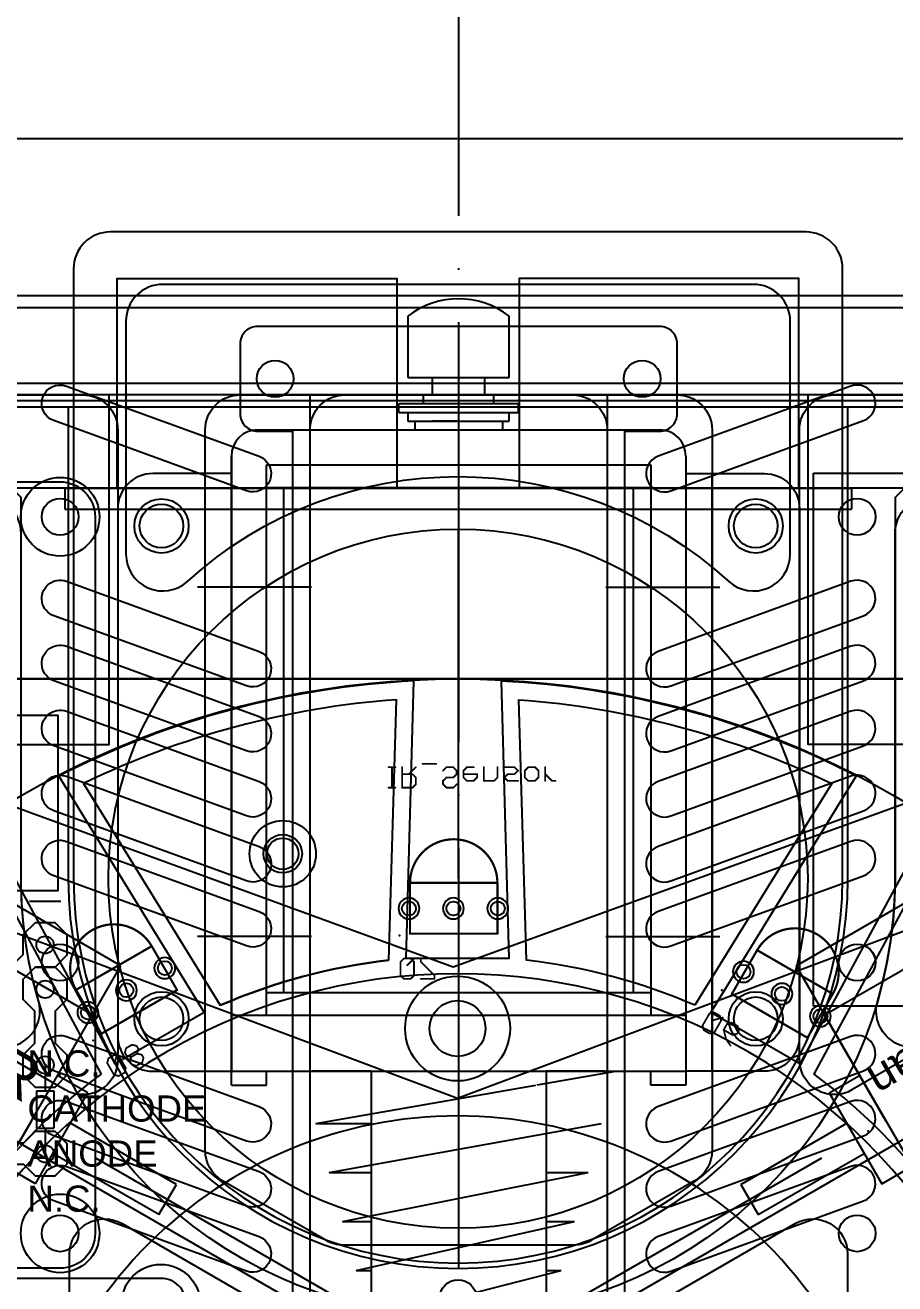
# Model space of a CAD drawing. Header units: inches. Extents: x 0 to 240, y 0 to 240.
# Drawn here: x 95.2 to 145, y 124.8 to 196.8 of the extents above; entities that cross this region are included whole.
import ezdxf

# ---------------------------------------------------------------- set-up
doc = ezdxf.new("R2010")
doc.units = ezdxf.units.IN
doc.header["$MEASUREMENT"] = 0
doc.linetypes.add('ACAD_ISO04W100', pattern=[30, 24, -3, 0, -3])
for name, color, linetype in [('Circuit', 30, 'Continuous'), ('Circuit注釈', 7, 'Continuous'), ('frame1', 7, 'Continuous'), ('frame2', 7, 'Continuous'), ('frame3', 7, 'Continuous'), ('frame4', 7, 'Continuous'), ('IG22', 1, 'Continuous'), ('Kicker_old', 2, 'Continuous'), ('LineSensor', 4, 'Continuous'), ('Parts', 3, 'Continuous'), ('TopMarker', 7, 'Continuous')]:
    doc.layers.add(name, color=color, linetype=linetype)
doc.styles.get("Standard").update_dxf_attribs({"font": 'arial.ttf'})

# ---------------------------------------------------------------- blocks, each defined once
blk = doc.blocks.new('ROUNDP')
blk.add_circle((0, 0), 0.5)

msp = doc.modelspace()

# ---------------------------------------------------------------- linework, layer by layer
at = {"color": 1, "linetype": 'ACAD_ISO04W100'}
for p, q in [((120, 240), (120, 0)), ((120, 120), (16.077, 180)), ((120, 120), (223.923, 180))]:
    msp.add_line(p, q, dxfattribs=at)
for radius in [110, 102]:
    msp.add_circle((120, 120), radius, dxfattribs=at)
at = {"layer": 'Circuit'}
for p, q in [((140.294, 140.673), (140.297, 171.173)), ((140.297, 171.173), (165.697, 171.17)), ((169.908, 159.393), (69.908, 159.393)), ((69.908, 159.393), (169.908, 159.393)), ((69.908, 159.393), (169.908, 159.393)), ((95.445, 146.689), (97.245, 146.689)), ((165.694, 140.67), (140.294, 140.673))]:
    msp.add_line(p, q, dxfattribs=at)
for points in [[(73.203, 170.673), (97.203, 170.673, -0.414214), (99.203, 168.673), (99.203, 127.673, -0.414214), (97.203, 125.673), (73.203, 125.673, -0.414214), (71.203, 127.673), (71.203, 168.673, -0.414214)], [(119.94, 159.393, -1), (119.94, 59.393, -1)], [(94.94, 109.393), (144.94, 109.393, 0.414214), (119.94, 134.393, 0.414214)], [(104.418, 69.549), (104.418, 123.649, 0.414214), (102.968, 125.099), (61.868, 125.099, 0.414214), (60.418, 123.649), (60.418, 69.549, 0.414214), (61.868, 68.099), (102.968, 68.099, 0.414214)]]:
    msp.add_lwpolyline(points, format="xyb", close=True, dxfattribs=at)
at = {"layer": 'Circuit', "const_width": 0.102}
for points in [[(115.991, 154.342), (116.381, 154.342)], [(116.186, 154.342), (116.186, 153.172)], [(117.16, 153.952), (117.55, 154.342)], [(117.94, 154.537), (118.719, 154.537)], [(124.956, 154.342), (124.956, 153.562)], [(115.991, 153.172), (116.381, 153.172)]]:
    msp.add_lwpolyline(points, dxfattribs=at)
at = {"layer": 'Circuit', "const_width": 0.0508}
for points in [[(115.991, 154.316, -1), (115.991, 154.367)], [(116.16, 154.342, -1), (116.211, 154.342)], [(116.381, 154.367, -1), (116.381, 154.316)], [(116.745, 154.342, -1), (116.796, 154.342)], [(117.532, 154.36, -1), (117.568, 154.324)], [(117.94, 154.511, -1), (117.94, 154.562)], [(118.719, 154.562, -1), (118.719, 154.511)], [(119.127, 154.129, -1), (119.091, 154.165)], [(119.304, 154.316, -1), (119.304, 154.367)], [(119.286, 154.36, -1), (119.322, 154.324)], [(119.676, 154.324, -1), (119.712, 154.36)], [(119.694, 154.367, -1), (119.694, 154.316)], [(119.863, 154.147, -1), (119.914, 154.147)], [(119.907, 154.165, -1), (119.871, 154.129)], [(120.253, 154.147, -1), (120.304, 154.147)], [(120.297, 154.129, -1), (120.261, 154.165)], [(120.474, 154.316, -1), (120.474, 154.367)], [(120.456, 154.36, -1), (120.491, 154.324)], [(120.863, 154.367, -1), (120.863, 154.316)], [(121.423, 154.342, -1), (121.473, 154.342)], [(122.202, 154.342, -1), (122.253, 154.342)], [(122.617, 154.316, -1), (122.617, 154.367)], [(123.184, 154.324, -1), (123.22, 154.36)], [(123.202, 154.367, -1), (123.202, 154.316)], [(123.379, 154.165, -1), (123.415, 154.129)], [(123.415, 154.165, -1), (123.379, 154.129)], [(123.761, 154.147, -1), (123.812, 154.147)], [(123.805, 154.129, -1), (123.769, 154.165)], [(123.982, 154.316, -1), (123.982, 154.367)], [(123.964, 154.36, -1), (124, 154.324)], [(124.354, 154.324, -1), (124.389, 154.36)], [(124.372, 154.367, -1), (124.372, 154.316)], [(124.541, 154.147, -1), (124.592, 154.147)], [(124.584, 154.165, -1), (124.548, 154.129)], [(124.931, 154.342, -1), (124.982, 154.342)], [(116.77, 153.927, -1), (116.77, 153.977)], [(117.178, 153.934, -1), (117.142, 153.97)], [(117.337, 153.934, -1), (117.373, 153.97)], [(117.355, 153.977, -1), (117.355, 153.927)], [(117.525, 153.757, -1), (117.575, 153.757)], [(117.568, 153.775, -1), (117.532, 153.739)], [(117.532, 153.385, -1), (117.568, 153.349)], [(119.084, 153.562, -1), (119.135, 153.562)], [(119.127, 153.544, -1), (119.091, 153.58)], [(119.091, 153.349, -1), (119.127, 153.385)], [(119.304, 153.732, -1), (119.304, 153.783)], [(119.286, 153.775, -1), (119.322, 153.739)], [(119.712, 153.739, -1), (119.676, 153.775)], [(119.694, 153.783, -1), (119.694, 153.732)], [(119.914, 153.952, -1), (119.863, 153.952)], [(119.871, 153.97, -1), (119.907, 153.934)], [(119.871, 153.385, -1), (119.907, 153.349)], [(120.279, 153.927, -1), (120.279, 153.977)], [(120.261, 153.739, -1), (120.297, 153.775)], [(120.304, 153.757, -1), (120.253, 153.757)], [(120.474, 153.537, -1), (120.474, 153.588)], [(120.491, 153.58, -1), (120.456, 153.544)], [(120.881, 153.544, -1), (120.845, 153.58)], [(120.863, 153.588, -1), (120.863, 153.537)], [(121.033, 153.952, -1), (121.084, 153.952)], [(121.084, 153.757, -1), (121.033, 153.757)], [(121.04, 153.775, -1), (121.076, 153.739)], [(121.058, 153.977, -1), (121.058, 153.927)], [(121.448, 153.537, -1), (121.448, 153.588)], [(121.473, 153.562, -1), (121.423, 153.562)], [(122.051, 153.544, -1), (122.015, 153.58)], [(122.033, 153.588, -1), (122.033, 153.537)], [(122.253, 153.757, -1), (122.202, 153.757)], [(122.21, 153.775, -1), (122.246, 153.739)], [(122.599, 153.739, -1), (122.635, 153.775)], [(122.635, 153.739, -1), (122.599, 153.775)], [(122.812, 153.927, -1), (122.812, 153.977)], [(122.812, 153.537, -1), (122.812, 153.588)], [(122.794, 153.97, -1), (122.83, 153.934)], [(122.83, 153.58, -1), (122.794, 153.544)], [(123.22, 153.934, -1), (123.184, 153.97)], [(123.202, 153.977, -1), (123.202, 153.927)], [(123.397, 153.588, -1), (123.397, 153.537)], [(123.769, 153.739, -1), (123.805, 153.775)], [(123.812, 153.757, -1), (123.761, 153.757)], [(123.982, 153.537, -1), (123.982, 153.588)], [(124, 153.58, -1), (123.964, 153.544)], [(124.389, 153.544, -1), (124.354, 153.58)], [(124.372, 153.588, -1), (124.372, 153.537)], [(124.592, 153.757, -1), (124.541, 153.757)], [(124.548, 153.775, -1), (124.584, 153.739)], [(124.938, 153.934, -1), (124.974, 153.97)], [(124.982, 153.562, -1), (124.931, 153.562)], [(125.346, 153.537, -1), (125.346, 153.588)], [(125.364, 153.58, -1), (125.328, 153.544)], [(125.541, 153.588, -1), (125.541, 153.537)], [(115.991, 153.147, -1), (115.991, 153.198)], [(116.211, 153.172, -1), (116.16, 153.172)], [(116.381, 153.198, -1), (116.381, 153.147)], [(116.77, 153.147, -1), (116.77, 153.198)], [(116.796, 153.172, -1), (116.745, 153.172)], [(117.373, 153.154, -1), (117.337, 153.19)], [(117.355, 153.198, -1), (117.355, 153.147)], [(117.575, 153.367, -1), (117.525, 153.367)], [(119.135, 153.367, -1), (119.084, 153.367)], [(119.304, 153.147, -1), (119.304, 153.198)], [(119.322, 153.19, -1), (119.286, 153.154)], [(119.712, 153.154, -1), (119.676, 153.19)], [(119.694, 153.198, -1), (119.694, 153.147)]]:
    msp.add_lwpolyline(points, format="xyb", dxfattribs=at)
at = {"layer": 'Circuit'}
for points in [[(116.77, 154.342, 0.102, 0.102, 0), (116.77, 153.172, 0.102, 0.102, 0), (117.355, 153.172, 0.102, 0.102, 0), (117.55, 153.367, 0.102, 0.102, 0), (117.55, 153.757, 0.102, 0.102, 0), (117.355, 153.952, 0.102, 0.102, 0), (116.77, 153.952, 0, 0, 0)], [(119.889, 153.367, 0.102, 0.102, 0), (119.694, 153.172, 0.102, 0.102, 0), (119.304, 153.172, 0.102, 0.102, 0), (119.109, 153.367, 0.102, 0.102, 0), (119.109, 153.562, 0.102, 0.102, 0), (119.304, 153.757, 0.102, 0.102, 0), (119.694, 153.757, 0.102, 0.102, 0), (119.889, 153.952, 0.102, 0.102, 0), (119.889, 154.147, 0.102, 0.102, 0), (119.694, 154.342, 0.102, 0.102, 0), (119.304, 154.342, 0.102, 0.102, 0), (119.109, 154.147, 0, 0, 0)], [(120.863, 154.342, 0.102, 0.102, 0), (120.474, 154.342, 0.102, 0.102, 0), (120.279, 154.147, 0.102, 0.102, 0), (120.279, 153.757, 0.102, 0.102, 0), (120.474, 153.562, 0.102, 0.102, 0), (120.863, 153.562, 0.102, 0.102, 0), (121.058, 153.757, 0.102, 0.102, 0), (121.058, 153.952, 0.102, 0.102, 0), (120.279, 153.952, 0, 0, 0)], [(121.448, 154.342, 0.102, 0.102, 0), (121.448, 153.562, 0.102, 0.102, 0), (122.033, 153.562, 0.102, 0.102, 0), (122.228, 153.757, 0.102, 0.102, 0), (122.228, 154.342, 0, 0, 0)], [(122.617, 154.342, 0.102, 0.102, 0), (123.202, 154.342, 0.102, 0.102, 0), (123.397, 154.147, 0.102, 0.102, 0), (123.202, 153.952, 0.102, 0.102, 0), (122.812, 153.952, 0.102, 0.102, 0), (122.617, 153.757, 0.102, 0.102, 0), (122.812, 153.562, 0.102, 0.102, 0), (123.397, 153.562, 0, 0, 0)], [(124.956, 153.952, 0.102, 0.102, 0), (125.346, 153.562, 0.102, 0.102, 0), (125.541, 153.562, 0, 0, 0)]]:
    msp.add_lwpolyline(points, format="xyseb", dxfattribs=at)
at = {"layer": 'Circuit', "const_width": 0.102}
msp.add_lwpolyline([(124.372, 154.342), (124.566, 154.147), (124.566, 153.757), (124.372, 153.562), (123.982, 153.562), (123.787, 153.757), (123.787, 154.147), (123.982, 154.342)], close=True, dxfattribs=at)
at = {"layer": 'Circuit'}
msp.add_lwpolyline([(95.773, 142.907), (96.913, 142.907), (97.613, 143.607), (97.613, 144.747), (96.913, 145.447), (95.773, 145.447), (95.073, 144.747), (95.073, 143.607), (92.243, 140.777), (92.243, 138.545), (91.573, 137.875), (91.573, 136.735), (92.273, 136.035), (91.573, 135.335), (91.573, 134.195), (92.273, 133.495)], dxfattribs=at)
for points in [[(96.943, 138.545), (96.943, 140.397), (97.613, 141.067), (97.613, 142.207), (96.913, 142.907), (95.773, 142.907), (95.073, 142.207), (95.073, 141.067), (95.743, 140.397), (95.743, 138.545), (95.073, 137.875), (95.073, 136.735), (95.773, 136.035), (96.913, 136.035), (97.613, 136.735), (97.613, 137.875)], [(94.083, 131.625), (95.103, 131.625), (95.773, 130.955), (96.913, 130.955), (97.613, 131.655), (97.613, 132.795), (96.913, 133.495), (95.773, 133.495), (95.103, 132.825), (94.083, 132.825), (93.413, 133.495), (92.273, 133.495), (91.573, 132.795), (91.573, 131.655), (92.273, 130.955), (93.413, 130.955)]]:
    msp.add_lwpolyline(points, close=True, dxfattribs=at)
for centre, radius in [((97.203, 168.673), 2.25), ((97.203, 168.673), 1.05), ((142.797, 168.673), 1.05), ((109.94, 149.393), 1.1), ((96.343, 144.177), 0.5), ((96.343, 144.177), 0.5), ((142.794, 143.173), 1.05), ((96.343, 141.637), 0.5), ((96.343, 141.637), 0.5), ((119.94, 139.393), 1.6), ((96.343, 137.305), 0.5), ((96.343, 137.305), 0.5), ((96.343, 132.225), 0.5), ((96.343, 132.225), 0.5), ((97.203, 127.673), 2.25), ((97.203, 127.673), 1.05), ((102.968, 123.649), 2.25)]:
    msp.add_circle(centre, radius, dxfattribs=at)
at = {"layer": 'Circuit', "linetype": 'Continuous'}
for centre, radius in [((109.94, 149.393), 1.1), ((119.94, 139.393), 1.6)]:
    msp.add_circle(centre, radius, dxfattribs=at)
at = {"layer": 'frame1'}
for points in [[(192.816, 195.649, -2.480883), (47.184, 195.649), (68.223, 195.649), (68.923, 194.949), (68.923, 186.349), (69.549, 185.336), (78.297, 180.962), (79.623, 180.649), (160.377, 180.649), (161.703, 180.962), (170.451, 185.336), (171.077, 186.349), (171.077, 194.949), (171.777, 195.649)], [(97.559, 176.146), (108.585, 172.133, -1), (107.866, 170.16), (96.841, 174.173, -1)], [(142.441, 176.146), (131.415, 172.133, 1), (132.134, 170.16), (143.159, 174.173, 1)], [(97.559, 164.984), (108.585, 160.971, -1), (107.866, 158.998), (96.841, 163.011, -1)], [(142.441, 164.984), (131.415, 160.971, 1), (132.134, 158.998), (143.159, 163.011, 1)], [(97.559, 161.264), (108.585, 157.251, -1), (107.866, 155.278), (96.841, 159.291, -1)], [(142.441, 161.264), (131.415, 157.251, 1), (132.134, 155.278), (143.159, 159.291, 1)], [(97.559, 157.543), (108.585, 153.53, -1), (107.866, 151.557), (96.841, 155.57, -1)], [(142.441, 157.543), (131.415, 153.53, 1), (132.134, 151.557), (143.159, 155.57, 1)], [(97.559, 153.823), (108.585, 149.81, -1), (107.866, 147.836), (96.841, 151.849, -1)], [(142.441, 153.823), (131.415, 149.81, 1), (132.134, 147.836), (143.159, 151.849, 1)], [(97.559, 150.102), (108.585, 146.089, -1), (107.866, 144.116), (96.841, 148.129, -1)], [(142.441, 150.102), (131.415, 146.089, 1), (132.134, 144.116), (143.159, 148.129, 1)], [(97.559, 138.94), (108.585, 134.927, -1), (107.866, 132.954), (96.841, 136.967, -1)], [(142.441, 138.94), (131.415, 134.927, 1), (132.134, 132.954), (143.159, 136.967, 1)], [(97.559, 135.22), (108.585, 131.207, -1), (107.866, 129.234), (96.841, 133.246, -1)], [(142.441, 135.22), (131.415, 131.207, 1), (132.134, 129.234), (143.159, 133.246, 1)], [(97.559, 131.499), (108.585, 127.486, -1), (107.866, 125.513), (96.841, 129.526, -1)], [(142.441, 131.499), (131.415, 127.486, 1), (132.134, 125.513), (143.159, 129.526, 1)]]:
    msp.add_lwpolyline(points, format="xyb", close=True, dxfattribs=at)
at = {"layer": 'frame1', "linetype": 'Continuous'}
msp.add_lwpolyline([(126.5, 115.649), (113.5, 115.649, -0.414214), (111.5, 117.649), (111.5, 173.649, -0.414214), (113.5, 175.649), (126.5, 175.649, -0.414214), (128.5, 173.649), (128.5, 117.649, -0.414214)], format="xyb", close=True, dxfattribs=at)
for centre in [(109.5, 176.569), (130.5, 176.569)]:
    msp.add_circle(centre, 1.05, dxfattribs=at)
at = {"layer": 'frame1'}
for centre, radius in [((97.203, 168.673), 1.05), ((103, 168.149), 1.55), ((137, 168.149), 1.55), ((142.797, 168.673), 1.05), ((97.2, 143.173), 1.05), ((142.8, 143.173), 1.05), ((103, 139.949), 1.55), ((137, 139.949), 1.55), ((97.203, 127.673), 1.05), ((142.797, 127.673), 1.05)]:
    msp.add_circle(centre, radius, dxfattribs=at)
at = {"layer": 'frame2'}
for points in [[(192.816, 195.649, -2.480883), (47.184, 195.649), (68.223, 195.649), (68.923, 194.949), (68.923, 186.349), (69.549, 185.336), (78.297, 180.962), (79.623, 180.649), (160.377, 180.649), (161.703, 180.962), (170.451, 185.336), (171.077, 186.349), (171.077, 194.949), (171.777, 195.649)], [(86.323, 175.649), (98.5, 175.649, -0.414214), (100.5, 173.649), (100.5, 137.609, -0.57735), (97.5, 135.877), (56.929, 159.301, -0.414214), (56.197, 162.033), (63.481, 174.649, -0.267949), (65.213, 175.649), (70.17, 175.649)], [(112.401, 127.274), (106.5, 130.681, -0.267949), (105.5, 132.413), (105.5, 173.649, -0.414214), (107.5, 175.649), (132.5, 175.649, -0.414214), (134.5, 173.649), (134.5, 132.413, -0.267949), (133.5, 130.681), (127.599, 127.274, -0.131652), (126.599, 127.006), (113.401, 127.006, -0.131652)], [(141.5, 175.649), (174.787, 175.649, -0.267949), (176.519, 174.649), (183.803, 162.033, -0.414214), (183.071, 159.301), (142.5, 135.877, -0.57735), (139.5, 137.609), (139.5, 173.649, -0.414214)]]:
    msp.add_lwpolyline(points, format="xyb", close=True, dxfattribs=at)
for points in [[(97.747, 126.497, -0.57735), (100.747, 128.229), (109.901, 122.944, -0.131652), (110.633, 122.212), (117.232, 110.782, -0.131652), (117.5, 109.782), (117.5, 45.729, -0.414214), (115.5, 43.729), (99.747, 43.729, -0.414214), (97.747, 45.729), (97.747, 126.497)], [(142.253, 45.729, -0.414214), (140.253, 43.729), (124.5, 43.729, -0.414214), (122.5, 45.729), (122.5, 109.782, -0.131652), (122.768, 110.782), (129.367, 122.212, -0.131652), (130.099, 122.944), (139.253, 128.229, -0.57735), (142.253, 126.497), (142.253, 45.729)]]:
    msp.add_lwpolyline(points, format="xyb", dxfattribs=at)
for centre in [(103, 168.149), (137, 168.149), (103, 139.949), (137, 139.949)]:
    msp.add_circle(centre, 1.55, dxfattribs=at)
at = {"layer": 'frame3'}
msp.add_lwpolyline([(159.296, 176.313), (160.522, 175.852), (165.749, 171.274), (166.975, 170.813), (169.638, 170.813), (170.847, 171.294), (175.641, 175.832), (176.149, 177.013), (176.149, 180.613), (175.449, 181.313), (64.541, 181.313), (63.841, 180.613), (63.841, 177.013), (64.35, 175.832), (69.144, 171.294), (70.352, 170.813), (73.015, 170.813), (74.242, 171.274), (79.468, 175.852), (80.695, 176.313)], close=True, dxfattribs=at)
at = {"layer": 'frame4'}
for points in [[(49.628, 190.313), (190.311, 190.313, -2.397779)], [(94.97, 147.969), (94.97, 167.725, 0.414214), (92.87, 169.825), (78.008, 169.825, 0.414214), (75.908, 167.725), (75.908, 149.61, 0.267949), (76.958, 147.791), (92.896, 138.59, 0.675783), (95.962, 140.994, -0.070807)], [(164.031, 167.725), (164.031, 149.61, -0.267949), (162.981, 147.791), (147.044, 138.59, -0.675783), (143.977, 140.994, 0.070807), (144.97, 147.969), (144.97, 167.725, -0.414214), (147.07, 169.825), (161.931, 169.825, -0.414214)], [(78.345, 115.077), (109.416, 120.13, 0.705181), (110.129, 124.021), (79.058, 141.96, 0.57735), (75.908, 140.141), (75.908, 117.15, 0.462261)], [(161.594, 115.077), (130.523, 120.13, -0.705181), (129.81, 124.021), (160.881, 141.96, -0.57735), (164.031, 140.141), (164.031, 117.15, -0.462261)]]:
    msp.add_lwpolyline(points, format="xyb", close=True, dxfattribs=at)
msp.add_circle((119.97, 123.969), 1.05, dxfattribs=at)
at = {"layer": 'IG22'}
for p, q in [((100.685, 142.987), (72.972, 158.987)), ((139.315, 142.987), (167.028, 158.987)), ((99.06, 140.173), (71.347, 156.173)), ((140.94, 140.173), (168.653, 156.173)), ((90.435, 125.234), (100.685, 142.987)), ((139.315, 142.987), (149.565, 125.234)), ((144.44, 134.111), (140.94, 140.173)), ((98.792, 135.709), (97.06, 136.709)), ((141.208, 135.709), (142.94, 136.709)), ((95.792, 130.513), (98.792, 135.709)), ((141.208, 135.709), (144.208, 130.513)), ((95.56, 134.111), (92.06, 128.048)), ((103.854, 130.477), (97.792, 133.977)), ((136.146, 130.477), (142.208, 133.977)), ((102.854, 128.745), (96.792, 132.245)), ((137.146, 128.745), (143.208, 132.245)), ((95.792, 130.513), (94.06, 131.513)), ((144.208, 130.513), (145.94, 131.513)), ((102.854, 128.745), (103.854, 130.477)), ((136.146, 130.477), (137.146, 128.745))]:
    msp.add_line(p, q, dxfattribs=at)
at = {"layer": 'Kicker_old', "ltscale": 0.5}
for p, q in [((117.1, 180.149), (117.1, 176.649)), ((122.9, 176.649), (122.9, 180.149)), ((117.1, 176.649), (122.9, 176.649)), ((118.5, 175.649), (118.5, 176.649)), ((121.5, 175.649), (121.5, 176.649)), ((116.587, 175.149), (123.412, 175.149)), ((116.587, 174.649), (116.587, 175.149)), ((116.587, 175.149), (123.412, 175.149)), ((118, 175.149), (118, 175.649)), ((118, 175.649), (122, 175.649)), ((122, 175.649), (122, 175.149)), ((123.412, 175.149), (123.412, 174.649)), ((116.587, 174.649), (123.412, 174.649)), ((117.1, 174.649), (117.1, 174.149)), ((122.9, 174.149), (122.9, 174.649)), ((108.5, 173.649), (115.806, 173.649)), ((115.806, 173.649), (131.5, 173.649)), ((117.1, 174.149), (122.9, 174.149)), ((107, 136.149), (107, 172.149)), ((133, 172.149), (133, 136.149)), ((109, 140.149), (109, 171.649)), ((109, 171.649), (117.545, 171.649)), ((117.545, 171.649), (131, 171.649)), ((131, 171.649), (131, 140.149)), ((109, 170.349), (131, 170.349)), ((110, 141.449), (110, 170.349)), ((130, 141.449), (130, 170.349)), ((111.58, 164.649), (105.064, 164.649)), ((128.42, 164.649), (134.936, 164.649)), ((111.58, 144.649), (105.064, 144.649)), ((128.42, 144.649), (134.936, 144.649)), ((109, 141.449), (131, 141.449)), ((107, 140.149), (133, 140.149)), ((107, 136.949), (133, 136.949)), ((109, 136.149), (109, 136.949)), ((115, 136.949), (111.624, 136.949)), ((115, 136.949), (115, 122.749)), ((128.376, 136.949), (125, 136.949)), ((125, 136.949), (125, 132.749)), ((125, 136.949), (125, 122.749)), ((131, 136.149), (131, 136.949)), ((107, 136.149), (109, 136.149)), ((133, 136.149), (131, 136.149)), ((131, 136.149), (131, 136.149)), ((111.824, 133.949), (115, 133.949)), ((111.824, 133.949), (115, 133.949)), ((112.593, 131.149), (115, 131.149)), ((125, 131.149), (127.407, 131.149)), ((113.362, 128.349), (115, 128.349)), ((125, 128.349), (126.638, 128.349)), ((114.131, 125.549), (115, 125.549)), ((125, 125.549), (125.869, 125.549)), ((125, 125.549), (125.869, 125.549))]:
    msp.add_line(p, q, dxfattribs=at)
at = {"layer": 'Kicker_old'}
for p, q in [((108.5, 173.649), (131.5, 173.649)), ((117.486, 174.149), (118.5, 174.149)), ((117.486, 174.149), (117.486, 173.649)), ((120, 174.149), (118.5, 174.149)), ((120, 174.149), (122.514, 174.149)), ((122.514, 174.149), (122.514, 174.149)), ((122.514, 174.149), (122.514, 173.649)), ((124.5, 136.163), (129, 136.949)), ((111.824, 133.949), (124.42, 136.149)), ((112.593, 131.149), (128.176, 133.949)), ((113.362, 128.349), (127.407, 131.149)), ((114.131, 125.549), (126.638, 128.349)), ((114.9, 122.749), (125.869, 125.549))]:
    msp.add_line(p, q, dxfattribs=at)
at = {"layer": 'Kicker_old', "ltscale": 0.5}
for centre, radius, start, end in [((120, 176.444), 4.705, 51.94879, 128.05121), ((108.5, 172.149), 1.5, 90, 180), ((131.5, 172.149), 1.5, 0, 90)]:
    msp.add_arc(centre, radius, start, end, dxfattribs=at)
at = {"layer": 'LineSensor'}
msp.add_lwpolyline([(110.5, 121.569), (108.5, 121.569, 0.414214), (107.5, 120.569), (107.5, 116.569, 0.414214), (109.5, 114.569), (130.5, 114.569, 0.414214), (132.5, 116.569), (132.5, 120.569, 0.414214), (131.5, 121.569), (129.5, 121.569), (129.5, 173.569), (131.5, 173.569, 0.414214), (132.5, 174.569), (132.5, 178.569, 0.414214), (131.5, 179.569), (108.5, 179.569, 0.414214), (107.5, 178.569), (107.5, 174.569, 0.414214), (108.5, 173.569), (110.5, 173.569)], format="xyb", close=True, dxfattribs=at)
at = {"layer": 'LineSensor', "linetype": 'Continuous'}
msp.add_lwpolyline([(128.5, 115.649), (111.5, 115.649), (111.5, 175.649), (128.5, 175.649)], close=True, dxfattribs=at)
for centre in [(109.5, 176.569), (130.5, 176.569)]:
    msp.add_circle(centre, 1.05, dxfattribs=at)
at = {"layer": 'Parts'}
for p, q in [((150.92, 175.313), (89.42, 175.313)), ((107, 172.149), (107, 136.949)), ((105.5, 136.949), (105.5, 171.149)), ((134.5, 136.949), (134.5, 171.149)), ((150.92, 170.313), (89.42, 170.313)), ((97.47, 170.313), (142.47, 170.313)), ((97.47, 170.313), (97.47, 169.113)), ((142.47, 170.313), (142.47, 169.113)), ((97.47, 169.113), (142.47, 169.113)), ((96.343, 137.305), (96.343, 135.835)), ((95.843, 135.835), (96.843, 135.835)), ((95.843, 135.835), (95.843, 133.695)), ((96.843, 135.835), (96.843, 133.695)), ((95.843, 133.695), (96.843, 133.695)), ((96.343, 133.695), (96.343, 132.225))]:
    msp.add_line(p, q, dxfattribs=at)
for points in [[(100.47, 170.313), (100.47, 182.313), (108.47, 182.313), (116.47, 182.313), (116.47, 170.313)], [(139.47, 170.313), (139.47, 182.313), (131.47, 182.313), (123.47, 182.313), (123.47, 170.313)], [(94, 175.649), (94, 155.649), (100, 155.649), (100, 175.649)], [(146, 175.649), (146, 155.649), (140, 155.649), (140, 175.649)]]:
    msp.add_lwpolyline(points, dxfattribs=at)
for points in [[(93, 180.649), (147, 180.649), (147, 175.649), (93, 175.649)], [(76.483, 147.297), (97.083, 147.297), (97.083, 157.297), (76.483, 157.297)]]:
    msp.add_lwpolyline(points, close=True, dxfattribs=at)
for points in [[(107, 171.149), (105.5, 171.149), (102.5, 171.149, 0.414214), (100.5, 169.149), (100.5, 138.949, 0.414214), (102.5, 136.949), (105.5, 136.949), (107, 136.949)], [(133, 171.149), (134.5, 171.149), (137.5, 171.149, -0.414214), (139.5, 169.149), (139.5, 138.949, -0.414214), (137.5, 136.949), (134.5, 136.949), (133, 136.949)]]:
    msp.add_lwpolyline(points, format="xyb", dxfattribs=at)
at = {"layer": 'Parts', "linetype": 'Continuous'}
msp.add_lwpolyline([(168.136, 59.293), (165.217, 59.293, -0.468234), (163.25, 61.652, 0.153908), (163.1, 62.846), (147.487, 96.893), (92.477, 96.893), (76.562, 62.318), (76.562, 61.293, -0.414214), (74.562, 59.293), (71.574, 59.293, -0.414214), (69.574, 61.293), (69.574, 63.155), (86.34, 99.578), (86.34, 147.874), (72.545, 152.884), (71.808, 152.884, -0.414214), (69.808, 154.884), (69.808, 157.933, -0.414214), (71.808, 159.933), (73.073, 159.933), (119.695, 142.926), (166.158, 159.744)], format="xyb", dxfattribs=at)
at = {"layer": 'Parts', "color": 60}
msp.add_lwpolyline([(169.893, 111.83, 0.10631), (164.439, 132.135), (150.918, 123.821), (147.978, 128.913), (161.951, 136.472, 0.10631), (147.075, 151.329), (139.523, 137.368), (134.431, 140.308), (142.752, 153.841, 0.10631), (122.44, 159.269), (122.88, 143.403), (117, 143.403), (117.44, 159.283, 0.10631), (97.136, 153.829), (105.45, 140.308), (100.357, 137.368), (92.798, 151.341, 0.10631), (77.941, 136.465), (91.902, 128.913), (88.962, 123.821), (75.429, 132.142, 0.10631), (70.001, 111.83)], format="xyb", dxfattribs=at)
for points in [[(116, 143.302), (116.44, 158.205, 0.095443), (98.534, 153.407), (106.366, 140.721, -0.0733)], [(133.514, 140.721, 0.0733), (123.88, 143.302), (123.44, 158.205, -0.095443), (141.346, 153.407)], [(99.542, 136.781, 0.0733), (92.489, 129.728), (79.363, 136.799, -0.095443), (92.472, 149.907)], [(147.391, 129.728, 0.0733), (140.338, 136.781), (147.409, 149.907, -0.095443), (160.517, 136.799)], [(150.22, 95.716, 0.270337), (152.919, 105.505, 1.12268), (86.961, 105.505, 0.270337), (89.66, 95.716, 0.646816)]]:
    msp.add_lwpolyline(points, format="xyb", close=True, dxfattribs=at)
at = {"layer": 'Parts'}
for points, const_width in [([(117.22, 147.723, -1), (122.22, 147.723)], 0.127), ([(117.22, 147.691, -1), (117.22, 147.754)], 0.0635), ([(117.188, 147.723, -1), (117.252, 147.723)], 0.0635), ([(117.252, 147.723, -1), (117.188, 147.723)], 0.0635), ([(122.188, 147.723, -1), (122.252, 147.723)], 0.0635), ([(122.252, 147.723, -1), (122.188, 147.723)], 0.0635), ([(122.22, 147.754, -1), (122.22, 147.691)], 0.0635), ([(98.113, 141.605, -1), (102.443, 144.105)], 0.127), ([(117.22, 144.791, -1), (117.22, 144.854)], 0.0635), ([(117.252, 144.823, -1), (117.188, 144.823)], 0.0635), ([(122.252, 144.823, -1), (122.188, 144.823)], 0.0635), ([(122.22, 144.854, -1), (122.22, 144.791)], 0.0635), ([(137.078, 143.876, -1), (141.408, 141.376)], 0.127), ([(102.415, 144.09, -1), (102.47, 144.121)], 0.0635), ([(102.47, 144.121, -1), (102.415, 144.09)], 0.0635), ([(102.427, 144.133, -1), (102.459, 144.078)], 0.0635), ([(116.866, 143.376, -1), (116.866, 143.427)], 0.0508), ([(116.848, 143.42, -1), (116.884, 143.384)], 0.0508), ([(117.238, 143.384, -1), (117.274, 143.42)], 0.0508), ([(117.256, 143.427, -1), (117.256, 143.376)], 0.0508), ([(117.432, 143.42, -1), (117.468, 143.384)], 0.0508), ([(117.815, 143.402, -1), (117.866, 143.402)], 0.0508), ([(137.062, 143.849, -1), (137.094, 143.904)], 0.0635), ([(137.106, 143.86, -1), (137.051, 143.892)], 0.0635), ([(137.051, 143.892, -1), (137.106, 143.86)], 0.0635), ([(116.645, 143.207, -1), (116.696, 143.207)], 0.0508), ([(116.689, 143.189, -1), (116.653, 143.225)], 0.0508), ([(117.079, 142.994, -1), (117.043, 143.03)], 0.0508), ([(117.425, 143.207, -1), (117.476, 143.207)], 0.0508), ([(117.468, 143.225, -1), (117.432, 143.189)], 0.0508), ([(117.822, 143.189, -1), (117.858, 143.225)], 0.0508), ([(117.866, 143.207, -1), (117.815, 143.207)], 0.0508), ([(116.653, 142.409, -1), (116.689, 142.445)], 0.0508), ([(116.696, 142.427, -1), (116.645, 142.427)], 0.0508), ([(116.866, 142.207, -1), (116.866, 142.258)], 0.0508), ([(116.884, 142.25, -1), (116.848, 142.214)], 0.0508), ([(117.274, 142.214, -1), (117.238, 142.25)], 0.0508), ([(117.256, 142.258, -1), (117.256, 142.207)], 0.0508), ([(117.476, 142.427, -1), (117.425, 142.427)], 0.0508), ([(117.432, 142.445, -1), (117.468, 142.409)], 0.0508), ([(117.84, 142.207, -1), (117.84, 142.258)], 0.0508), ([(118.594, 142.427, -1), (118.645, 142.427)], 0.0508), ([(118.645, 142.232, -1), (118.594, 142.232)], 0.0508), ([(118.638, 142.445, -1), (118.602, 142.409)], 0.0508), ([(118.62, 142.258, -1), (118.62, 142.207)], 0.0508), ([(98.085, 141.59, -1), (98.14, 141.621)], 0.0635), ([(98.129, 141.578, -1), (98.097, 141.633)], 0.0635), ([(98.14, 141.621, -1), (98.085, 141.59)], 0.0635), ([(103.92, 141.61, -1), (103.865, 141.578)], 0.0635), ([(103.877, 141.622, -1), (103.909, 141.567)], 0.0635), ([(135.612, 141.337, -1), (135.644, 141.392)], 0.0635), ([(135.656, 141.349, -1), (135.601, 141.381)], 0.0635), ([(141.436, 141.36, -1), (141.381, 141.392)], 0.0635), ([(141.381, 141.392, -1), (141.436, 141.36)], 0.0635), ([(141.424, 141.404, -1), (141.393, 141.349)], 0.0635), ([(134.351, 140.216, -1), (134.338, 140.265)], 0.0508), ([(134.323, 140.253, -1), (134.367, 140.227)], 0.0508), ([(134.592, 139.852, -1), (134.578, 139.901)], 0.0508), ([(134.598, 140.289, -1), (134.624, 140.333)], 0.0508), ([(134.605, 140.336, -1), (134.618, 140.287)], 0.0508), ([(134.924, 140.11, -1), (134.973, 140.123)], 0.0508), ([(134.961, 140.139, -1), (134.936, 140.095)], 0.0508), ([(135.045, 139.857, -1), (134.995, 139.844)], 0.0508), ([(134.998, 139.863, -1), (135.042, 139.838)], 0.0508), ([(135.111, 140.044, -1), (135.124, 139.995)], 0.0508), ([(135.611, 139.705, -1), (135.637, 139.749)], 0.0508), ([(135.617, 139.751, -1), (135.63, 139.702)], 0.0508), ([(99.579, 139.067, -1), (99.547, 139.122)], 0.0635), ([(99.59, 139.11, -1), (99.535, 139.078)], 0.0635), ([(133.931, 139.558, -1), (133.98, 139.572)], 0.0508), ([(133.977, 139.552, -1), (133.933, 139.578)], 0.0508), ([(134.014, 139.277, -1), (134.039, 139.321)], 0.0508), ([(134.051, 139.305, -1), (134.002, 139.292)], 0.0508), ([(134.371, 139.079, -1), (134.357, 139.128)], 0.0508), ([(134.377, 139.126, -1), (134.351, 139.082)], 0.0508), ([(134.652, 139.162, -1), (134.608, 139.188)], 0.0508), ([(134.624, 139.2, -1), (134.637, 139.151)], 0.0508), ([(135.138, 139.311, -1), (135.187, 139.324)], 0.0508), ([(135.15, 139.296, -1), (135.175, 139.34)], 0.0508), ([(135.185, 139.305, -1), (135.141, 139.331)], 0.0508), ([(135.364, 139.631, -1), (135.351, 139.68)], 0.0508), ([(135.336, 139.668, -1), (135.38, 139.643)], 0.0508), ([(135.676, 139.001, -1), (135.662, 139.05)], 0.0508), ([(135.682, 139.048, -1), (135.656, 139.004)], 0.0508), ([(135.957, 139.084, -1), (135.913, 139.11)], 0.0508), ([(135.929, 139.121, -1), (135.942, 139.072)], 0.0508), ([(135.937, 139.525, -1), (135.986, 139.538)], 0.0508), ([(135.974, 139.554, -1), (135.949, 139.51)], 0.0508), ([(136.057, 139.272, -1), (136.008, 139.259)], 0.0508), ([(136.011, 139.278, -1), (136.055, 139.253)], 0.0508), ([(100.992, 138.249, -1), (100.966, 138.293)], 0.0508), ([(100.955, 138.278, -1), (101.004, 138.265)], 0.0508), ([(101.31, 138.441, -1), (101.323, 138.491)], 0.0508), ([(101.304, 138.488, -1), (101.329, 138.444)], 0.0508), ([(101.561, 138.382, -1), (101.605, 138.407)], 0.0508), ([(101.589, 138.419, -1), (101.576, 138.37)], 0.0508), ([(101.656, 138.232, -1), (101.705, 138.219)], 0.0508), ([(135.284, 138.771, -1), (135.327, 138.799)], 0.0508), ([(135.33, 138.792, -1), (135.281, 138.779)], 0.0508), ([(135.567, 138.436, -1), (135.524, 138.408)], 0.0508), ([(139.986, 138.849, -1), (139.931, 138.881)], 0.0635), ([(139.974, 138.892, -1), (139.943, 138.837)], 0.0635), ([(99.942, 137.693, -1), (99.991, 137.68)], 0.0508), ([(99.979, 137.664, -1), (99.954, 137.708)], 0.0508), ([(100.297, 137.857, -1), (100.311, 137.906)], 0.0508), ([(100.291, 137.903, -1), (100.317, 137.859)], 0.0508), ([(100.448, 137.985, -1), (100.497, 137.972)], 0.0508), ([(100.548, 137.797, -1), (100.592, 137.823)], 0.0508), ([(100.577, 137.835, -1), (100.564, 137.785)], 0.0508), ([(100.886, 137.992, -1), (100.93, 138.018)], 0.0508), ([(100.932, 137.998, -1), (100.883, 138.011)], 0.0508), ([(100.999, 137.812, -1), (101.012, 137.861)], 0.0508), ([(101.027, 137.849, -1), (100.983, 137.823)], 0.0508), ([(101.284, 137.743, -1), (101.259, 137.787)], 0.0508), ([(101.247, 137.771, -1), (101.296, 137.758)], 0.0508), ([(101.278, 137.789, -1), (101.265, 137.74)], 0.0508), ([(101.602, 137.935, -1), (101.616, 137.984)], 0.0508), ([(101.634, 137.953, -1), (101.584, 137.966)], 0.0508), ([(101.596, 137.982, -1), (101.622, 137.938)], 0.0508), ([(101.702, 138.239, -1), (101.658, 138.213)], 0.0508), ([(101.853, 137.876, -1), (101.897, 137.901)], 0.0508), ([(101.882, 137.913, -1), (101.869, 137.864)], 0.0508), ([(101.948, 137.726, -1), (101.997, 137.713)], 0.0508), ([(101.995, 137.732, -1), (101.951, 137.707)], 0.0508), ([(99.873, 137.407, -1), (99.917, 137.433)], 0.0508), ([(99.92, 137.414, -1), (99.87, 137.427)], 0.0508), ([(100.355, 137.44, -1), (100.306, 137.453)], 0.0508), ([(100.913, 136.862, -1), (100.864, 136.875)], 0.0508), ([(100.876, 136.891, -1), (100.901, 136.847)], 0.0508), ([(100.935, 137.141, -1), (100.985, 137.128)], 0.0508), ([(100.982, 137.148, -1), (100.938, 137.122)], 0.0508), ([(101.178, 137.486, -1), (101.222, 137.511)], 0.0508), ([(101.225, 137.492, -1), (101.176, 137.505)], 0.0508), ([(101.291, 137.305, -1), (101.304, 137.354)], 0.0508), ([(101.32, 137.342, -1), (101.276, 137.317)], 0.0508), ([(101.576, 137.236, -1), (101.551, 137.28)], 0.0508), ([(101.57, 137.283, -1), (101.557, 137.234)], 0.0508), ([(101.926, 137.447, -1), (101.877, 137.46)], 0.0508), ([(101.889, 137.475, -1), (101.914, 137.431)], 0.0508), ([(100.278, 136.72, -1), (100.291, 136.77)], 0.0508), ([(100.307, 136.758, -1), (100.263, 136.732)], 0.0508), ([(100.564, 136.652, -1), (100.538, 136.696)], 0.0508), ([(100.558, 136.698, -1), (100.544, 136.649)], 0.0508)]:
    msp.add_lwpolyline(points, format="xyb", dxfattribs=dict(at, const_width=const_width))
for points, const_width in [([(122.22, 147.723), (117.22, 147.723)], 0.127), ([(117.22, 147.723), (117.22, 144.823)], 0.127), ([(122.22, 144.823), (122.22, 147.723)], 0.127), ([(117.22, 144.823), (122.22, 144.823)], 0.127), ([(102.443, 144.105), (98.113, 141.605)], 0.127), ([(103.893, 141.594), (102.443, 144.105)], 0.127), ([(116.866, 143.402), (116.671, 143.207)], 0.102), ([(117.256, 143.402), (116.866, 143.402)], 0.102), ([(117.061, 143.012), (117.45, 143.402)], 0.102), ([(117.45, 143.207), (117.256, 143.402)], 0.102), ([(117.84, 143.207), (117.84, 143.402)], 0.102), ([(137.078, 143.876), (135.628, 141.365)], 0.127), ([(141.408, 141.376), (137.078, 143.876)], 0.127), ([(116.671, 143.207), (116.671, 142.427)], 0.102), ([(117.45, 142.427), (117.45, 143.207)], 0.102), ([(118.62, 142.427), (117.84, 143.207)], 0.102), ([(116.671, 142.427), (116.866, 142.232)], 0.102), ([(116.866, 142.232), (117.256, 142.232)], 0.102), ([(117.256, 142.232), (117.45, 142.427)], 0.102), ([(117.84, 142.232), (118.62, 142.232)], 0.102), ([(118.62, 142.232), (118.62, 142.427)], 0.102), ([(98.113, 141.605), (99.563, 139.094)], 0.127), ([(99.563, 139.094), (103.893, 141.594)], 0.127), ([(135.628, 141.365), (139.958, 138.865)], 0.127), ([(139.958, 138.865), (141.408, 141.376)], 0.127), ([(134.345, 140.24), (133.955, 139.565)], 0.102), ([(134.611, 140.311), (134.345, 140.24)], 0.102), ([(134.585, 139.876), (135.117, 140.019)], 0.102), ([(134.949, 140.117), (134.611, 140.311)], 0.102), ([(134.63, 139.175), (135.02, 139.85)], 0.102), ([(135.02, 139.85), (134.949, 140.117)], 0.102), ([(135.358, 139.655), (135.624, 139.727)], 0.102), ([(135.624, 139.727), (135.961, 139.532)], 0.102), ([(133.955, 139.565), (134.026, 139.299)], 0.102), ([(134.026, 139.299), (134.364, 139.104)], 0.102), ([(134.364, 139.104), (134.63, 139.175)], 0.102), ([(135.163, 139.318), (135.358, 139.655)], 0.102), ([(135.305, 138.785), (135.163, 139.318)], 0.102), ([(135.669, 139.026), (135.163, 139.318)], 0.102), ([(135.935, 139.097), (135.669, 139.026)], 0.102), ([(136.033, 139.266), (135.935, 139.097)], 0.102), ([(135.961, 139.532), (136.033, 139.266)], 0.102), ([(100.979, 138.271), (100.908, 138.005)], 0.102), ([(101.317, 138.466), (100.979, 138.271)], 0.102), ([(101.583, 138.395), (101.317, 138.466)], 0.102), ([(101.68, 138.226), (101.583, 138.395)], 0.102), ([(101.609, 137.96), (101.68, 138.226)], 0.102), ([(135.545, 138.422), (135.305, 138.785)], 0.102), ([(99.966, 137.686), (99.895, 137.42)], 0.102), ([(100.304, 137.881), (99.966, 137.686)], 0.102), ([(100.57, 137.81), (100.304, 137.881)], 0.102), ([(100.33, 137.446), (100.473, 137.979)], 0.102), ([(100.96, 137.135), (100.57, 137.81)], 0.102), ([(100.908, 138.005), (101.005, 137.836)], 0.102), ([(101.005, 137.836), (101.271, 137.765)], 0.102), ([(101.271, 137.765), (101.2, 137.499)], 0.102), ([(101.271, 137.765), (101.609, 137.96)], 0.102), ([(101.875, 137.888), (101.609, 137.96)], 0.102), ([(101.973, 137.72), (101.875, 137.888)], 0.102), ([(101.901, 137.453), (101.973, 137.72)], 0.102), ([(99.895, 137.42), (100.285, 136.745)], 0.102), ([(100.551, 136.674), (100.889, 136.869)], 0.102), ([(100.889, 136.869), (100.96, 137.135)], 0.102), ([(101.2, 137.499), (101.298, 137.33)], 0.102), ([(101.298, 137.33), (101.564, 137.258)], 0.102), ([(101.564, 137.258), (101.901, 137.453)], 0.102), ([(100.285, 136.745), (100.551, 136.674)], 0.102)]:
    msp.add_lwpolyline(points, dxfattribs=dict(at, const_width=const_width))
at = {"layer": 'Parts', "linetype": 'Continuous'}
msp.add_lwpolyline([(146.34, 101.893), (146.34, 101.893), (146.34, 145.285), (119.94, 135.393), (93.54, 145.272), (93.54, 101.893)], close=True, dxfattribs=at)
at = {"layer": 'Parts'}
for centre, radius in [((103, 168.149), 1.25), ((137, 168.149), 1.25), ((117.16, 146.263), 0.4), ((119.7, 146.263), 0.4), ((122.24, 146.263), 0.4), ((103.19, 142.851), 0.4), ((136.296, 142.642), 0.4), ((100.991, 141.581), 0.4), ((103, 139.949), 1.25), ((137, 139.949), 1.25), ((138.496, 141.372), 0.4), ((98.791, 140.311), 0.4), ((140.696, 140.102), 0.4)]:
    msp.add_circle(centre, radius, dxfattribs=at)
at = {"layer": 'Parts', "color": 60}
for radius in [1.9, 0.9]:
    msp.add_circle((109.94, 149.393), radius, dxfattribs=at)
at = {"layer": 'Parts', "linetype": 'Continuous'}
for radius in [3, 1.6]:
    msp.add_circle((119.94, 139.393), radius, dxfattribs=at)
at = {"layer": 'Parts', "color": 60}
msp.add_arc((119.94, 109.33), 34.2, 96.61543, 113.38457, dxfattribs=at)
at = {"layer": 'Parts'}
for p in [(116.62, 144.723), (135.059, 141.578), (99.093, 138.707)]:
    msp.add_point(p, dxfattribs=at)
at = {"layer": 'TopMarker'}
msp.add_line((119.97, 167.969), (119.97, 147.969), dxfattribs=at)
for points in [[(141.97, 147.969), (141.97, 182.869, 0.414214), (139.87, 184.969), (100.07, 184.969, 0.414214), (97.97, 182.869), (97.97, 147.969, 1)], [(138.97, 166.527), (138.97, 179.869, 0.414214), (136.87, 181.969), (103.07, 181.969, 0.414214), (100.97, 179.869), (100.97, 166.527, 0.651412), (104.484, 164.975, -0.3871), (135.456, 164.975, 0.651412)], [(122.306, 123.079, -0.688952), (117.634, 123.079, -0.387064), (94.97, 147.969), (94.97, 169.769), (94.27, 170.469), (90.67, 170.469), (89.97, 171.169), (89.97, 174.269), (90.67, 174.969), (94.97, 174.969), (144.97, 174.969), (149.27, 174.969), (149.97, 174.269), (149.97, 171.169), (149.27, 170.469), (145.67, 170.469), (144.97, 169.769), (144.97, 147.969, -0.387064)]]:
    msp.add_lwpolyline(points, format="xyb", close=True, dxfattribs=at)
msp.add_lwpolyline([(97.67, 174.969), (97.67, 147.969, 1), (142.27, 147.969), (142.27, 174.969)], format="xyb", dxfattribs=at)
for centre, radius in [((119.97, 147.969), 20), ((119.97, 123.969), 1.05)]:
    msp.add_circle(centre, radius, dxfattribs=at)

# ---------------------------------------------------------------- block references
at = {"layer": 'Parts'}
for p, xscale, yscale, rotation in [((117.16, 146.263), -1.199999999999999, 1.199999999999999, 180), ((117.16, 146.263), -1.199999999999999, 1.199999999999999, 180), ((117.16, 146.263), -1.199999999999999, 1.199999999999999, 180), ((117.16, 146.263), -1.199999999999999, 1.199999999999999, 180), ((119.7, 146.263), -1.199999999999999, 1.199999999999999, 180), ((119.7, 146.263), -1.199999999999999, 1.199999999999999, 180), ((119.7, 146.263), -1.199999999999999, 1.199999999999999, 180), ((119.7, 146.263), -1.199999999999999, 1.199999999999999, 180), ((122.24, 146.263), -1.199999999999999, 1.199999999999999, 180), ((122.24, 146.263), -1.199999999999999, 1.199999999999999, 180), ((122.24, 146.263), -1.199999999999999, 1.199999999999999, 180), ((122.24, 146.263), -1.199999999999999, 1.199999999999999, 180), ((103.19, 142.851), -1.2, 1.199999999999999, 210), ((103.19, 142.851), -1.2, 1.199999999999999, 210), ((103.19, 142.851), -1.2, 1.199999999999999, 210), ((103.19, 142.851), -1.2, 1.199999999999999, 210), ((136.296, 142.642), -1.199999999999999, 1.2, 149.9999999999999), ((136.296, 142.642), -1.199999999999999, 1.2, 149.9999999999999), ((136.296, 142.642), -1.199999999999999, 1.2, 149.9999999999999), ((136.296, 142.642), -1.199999999999999, 1.2, 149.9999999999999), ((100.991, 141.581), -1.2, 1.199999999999999, 210), ((100.991, 141.581), -1.2, 1.199999999999999, 210), ((100.991, 141.581), -1.2, 1.199999999999999, 210), ((100.991, 141.581), -1.2, 1.199999999999999, 210), ((138.496, 141.372), -1.199999999999999, 1.2, 149.9999999999999), ((138.496, 141.372), -1.199999999999999, 1.2, 149.9999999999999), ((138.496, 141.372), -1.199999999999999, 1.2, 149.9999999999999), ((138.496, 141.372), -1.199999999999999, 1.2, 149.9999999999999), ((98.791, 140.311), -1.2, 1.199999999999999, 210), ((98.791, 140.311), -1.2, 1.199999999999999, 210), ((98.791, 140.311), -1.2, 1.199999999999999, 210), ((98.791, 140.311), -1.2, 1.199999999999999, 210), ((140.696, 140.102), -1.199999999999999, 1.2, 149.9999999999999), ((140.696, 140.102), -1.199999999999999, 1.2, 149.9999999999999), ((140.696, 140.102), -1.199999999999999, 1.2, 149.9999999999999), ((140.696, 140.102), -1.199999999999999, 1.2, 149.9999999999999)]:
    msp.add_blockref('ROUNDP', p, dxfattribs=dict(at, xscale=xscale, yscale=yscale, rotation=rotation))

# ---------------------------------------------------------------- texts
at = {"layer": 'Circuit注釈', "char_height": 1.5, "attachment_point": 1}
for s, insert in [('N.C.', (95.329, 138.144)), ('CATHODE', (95.329, 135.566)), ('ANODE', (95.329, 132.988)), ('N.C.', (95.329, 130.41))]:
    msp.add_mtext_dynamic_manual_height_columns(s, width=5.84445, gutter_width=1, heights=[0], dxfattribs=dict(at, insert=insert))
at = {"layer": 'IG22', "color": 7, "char_height": 0.2, "attachment_point": 1}
for insert, rotation in [((70.512, 152.227), 330), ((172.653, 146.744), 210)]:
    msp.add_mtext_dynamic_manual_height_columns('{\\H12.5x;IG220019X00015R\\P\\H0.04x; \\P\\H19x;DC \\H0.94737x;12V 1609\\H1.05556x; S.Y. Taiwan}', width=30.48486, gutter_width=1, heights=[6.349], dxfattribs=dict(at, insert=insert, rotation=rotation))

doc.saveas('drawing.dxf')
